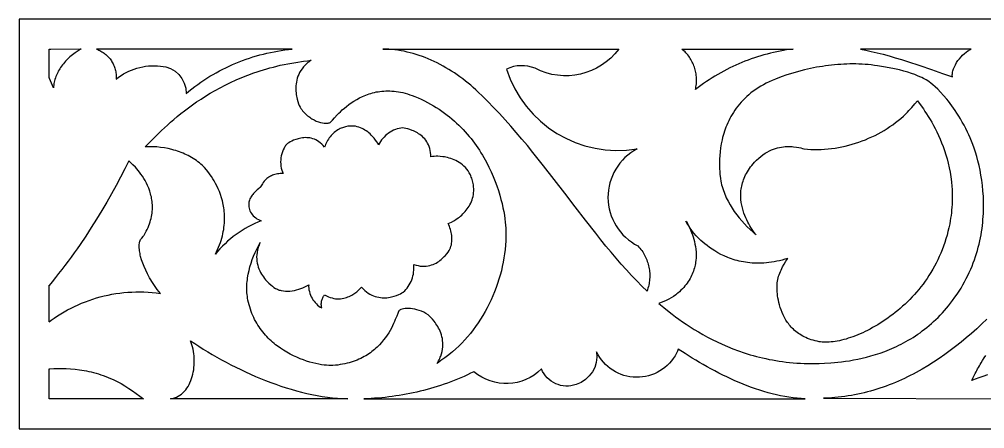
# Model space of a CAD drawing. Extents: x -336 to 337, y 105 to 175.
# Drawn here: x -336.2 to -171.1, y 104.8 to 174.8 of the extents above; entities that cross this region are included whole.
import ezdxf

# ---------------------------------------------------------------- set-up
doc = ezdxf.new("R2010")
doc.units = 0
doc.header["$MEASUREMENT"] = 0
doc.layers.get('0').update_dxf_attribs({"linetype": 'CONTINUOUS'})
doc.layers.add('BITMAP_LAYER', color=18, linetype='CONTINUOUS')

msp = doc.modelspace()

# ---------------------------------------------------------------- linework, layer by layer
for p, q in [((-331.07, 164.88), (-331.07, 169.74)), ((-331.07, 123.11), (-331.07, 129.35)), ((-331.07, 109.91), (-331.07, 115.02))]:
    msp.add_line(p, q)
msp.add_lwpolyline([(-336.17, 104.8), (336.8, 104.8), (336.8, 174.85), (-336.17, 174.85)], close=True)
at = {"layer": 'BITMAP_LAYER'}
for points in [[(-331.09, 169.74), (-330.81, 169.74), (-330.79, 169.74), (-325.61, 169.77), (-326.12, 169.46), (-326.61, 169.13), (-327.07, 168.79), (-327.29, 168.61), (-327.51, 168.43), (-327.71, 168.24), (-327.91, 168.05), (-328.1, 167.86), (-328.29, 167.66), (-328.47, 167.46), (-328.64, 167.25), (-328.8, 167.04), (-328.95, 166.83), (-329.1, 166.62), (-329.24, 166.4), (-329.37, 166.18), (-329.5, 165.96), (-329.61, 165.73), (-329.72, 165.5), (-329.82, 165.27), (-329.91, 165.04), (-329.99, 164.81), (-330.07, 164.57), (-330.13, 164.33), (-330.19, 164.09), (-330.24, 163.85), (-330.28, 163.61), (-330.31, 163.37), (-330.33, 163.12), (-330.99, 164.74), (-331.09, 164.9)], [(-331.09, 123.1), (-330.74, 123.36), (-330.2, 123.74), (-329.64, 124.11), (-329.08, 124.46), (-328.51, 124.8), (-327.92, 125.13), (-327.33, 125.44), (-326.73, 125.73), (-326.12, 126.01), (-325.51, 126.27), (-324.88, 126.52), (-324.25, 126.75), (-323.61, 126.97), (-322.97, 127.17), (-322.32, 127.35), (-321.66, 127.52), (-321, 127.67), (-320.33, 127.8), (-319.66, 127.91), (-318.98, 128.01), (-318.3, 128.09), (-317.62, 128.15), (-316.93, 128.19), (-316.24, 128.22), (-315.55, 128.22), (-314.85, 128.21), (-314.15, 128.18), (-313.46, 128.13), (-312.76, 128.05), (-312.05, 127.96), (-312.32, 128.3), (-312.58, 128.64), (-312.82, 128.97), (-313.06, 129.31), (-313.28, 129.64), (-313.5, 129.97), (-313.7, 130.3), (-313.89, 130.63), (-314.25, 131.28), (-314.56, 131.91), (-314.84, 132.53), (-315.07, 133.12), (-315.26, 133.7), (-315.42, 134.25), (-315.48, 134.51), (-315.53, 134.77), (-315.58, 135.02), (-315.61, 135.26), (-315.64, 135.49), (-315.65, 135.72), (-315.66, 135.93), (-315.66, 136.14), (-315.65, 136.33), (-315.62, 136.52), (-315.59, 136.69), (-315.56, 136.86), (-315.5, 137.01), (-315.42, 137.15), (-315.33, 137.28), (-315.23, 137.41), (-315.01, 137.66), (-314.91, 137.79), (-314.81, 137.92), (-314.63, 138.25), (-314.45, 138.58), (-314.29, 138.91), (-314.15, 139.23), (-314.02, 139.55), (-313.9, 139.86), (-313.8, 140.18), (-313.71, 140.49), (-313.63, 140.79), (-313.56, 141.1), (-313.51, 141.4), (-313.47, 141.7), (-313.44, 141.99), (-313.42, 142.28), (-313.41, 142.57), (-313.41, 142.85), (-313.41, 143.13), (-313.43, 143.41), (-313.46, 143.68), (-313.5, 143.95), (-313.54, 144.21), (-313.59, 144.47), (-313.65, 144.73), (-313.71, 144.98), (-313.86, 145.47), (-314.03, 145.94), (-314.23, 146.39), (-314.43, 146.83), (-314.65, 147.24), (-314.89, 147.63), (-315.12, 148.01), (-315.37, 148.36), (-315.61, 148.69), (-315.85, 148.99), (-316.09, 149.27), (-316.31, 149.53), (-316.73, 149.97), (-317.08, 150.3), (-317.33, 150.53), (-317.46, 150.64), (-318.14, 149.26), (-318.86, 147.86), (-319.62, 146.44), (-320.4, 145.01), (-321.22, 143.57), (-322.07, 142.13), (-322.96, 140.67), (-323.87, 139.22), (-324.82, 137.77), (-325.79, 136.32), (-326.29, 135.6), (-326.8, 134.88), (-327.32, 134.17), (-327.84, 133.46), (-328.37, 132.75), (-328.91, 132.04), (-329.45, 131.34), (-330.01, 130.65), (-330.57, 129.95), (-331.09, 129.32)], [(-170.71, 123.55), (-171.56, 122.72), (-172.43, 121.91), (-173.32, 121.12), (-174.21, 120.35), (-175.11, 119.6), (-176.03, 118.87), (-176.96, 118.16), (-177.9, 117.48), (-178.85, 116.82), (-179.82, 116.18), (-180.79, 115.57), (-181.78, 114.99), (-182.77, 114.43), (-183.27, 114.16), (-183.78, 113.9), (-184.29, 113.65), (-184.8, 113.41), (-185.31, 113.17), (-185.83, 112.94), (-186.34, 112.72), (-186.86, 112.5), (-187.39, 112.3), (-187.91, 112.1), (-188.44, 111.91), (-188.97, 111.73), (-189.51, 111.56), (-190.04, 111.39), (-190.58, 111.24), (-191.12, 111.09), (-191.67, 110.96), (-192.21, 110.83), (-192.76, 110.71), (-193.31, 110.6), (-193.86, 110.5), (-194.42, 110.41), (-194.98, 110.33), (-195.54, 110.26), (-196.1, 110.2), (-196.67, 110.15), (-197.23, 110.11), (-198.63, 110), (-166.97, 109.92)], [(-331.09, 115.02), (-330.98, 115.03), (-330.29, 115.08), (-329.59, 115.11), (-328.87, 115.12), (-328.14, 115.11), (-327.39, 115.07), (-326.63, 115), (-325.85, 114.9), (-325.07, 114.77), (-324.67, 114.69), (-324.27, 114.61), (-323.86, 114.51), (-323.46, 114.41), (-323.05, 114.29), (-322.64, 114.17), (-322.23, 114.04), (-321.81, 113.9), (-321.39, 113.74), (-320.97, 113.58), (-320.55, 113.4), (-320.13, 113.22), (-319.78, 113.05), (-319.44, 112.88), (-319.1, 112.7), (-318.76, 112.52), (-318.1, 112.13), (-317.45, 111.71), (-316.81, 111.28), (-316.18, 110.83), (-314.93, 109.92), (-331.09, 109.92)]]:
    msp.add_lwpolyline(points, dxfattribs=at)
for points in [[(-289.51, 169.75), (-322.97, 169.74), (-322.77, 169.67), (-322.58, 169.58), (-322.39, 169.49), (-322.21, 169.4), (-322.03, 169.29), (-321.85, 169.18), (-321.68, 169.07), (-321.52, 168.94), (-321.36, 168.81), (-321.21, 168.68), (-321.07, 168.53), (-320.93, 168.39), (-320.79, 168.24), (-320.66, 168.08), (-320.54, 167.92), (-320.43, 167.75), (-320.32, 167.58), (-320.22, 167.4), (-320.12, 167.22), (-320.04, 167.04), (-319.96, 166.85), (-319.89, 166.66), (-319.82, 166.47), (-319.76, 166.27), (-319.71, 166.07), (-319.67, 165.87), (-319.64, 165.67), (-319.61, 165.46), (-319.6, 165.25), (-319.59, 165.04), (-319.59, 164.83), (-319.6, 164.62, -0.202837), (-312.04, 166.83, -0.412246), (-307.65, 162.18), (-307.16, 162.58), (-306.67, 162.97), (-306.17, 163.35), (-305.66, 163.71), (-305.15, 164.07), (-304.63, 164.42), (-304.1, 164.76), (-303.57, 165.09), (-303.03, 165.41), (-302.49, 165.71), (-301.95, 166.01), (-301.39, 166.3), (-300.84, 166.57), (-300.27, 166.84), (-299.71, 167.09), (-299.14, 167.34), (-298.56, 167.57), (-297.98, 167.8), (-297.4, 168.01), (-296.81, 168.21), (-296.22, 168.4), (-295.62, 168.58), (-295.02, 168.75), (-294.42, 168.9), (-293.82, 169.05), (-293.21, 169.18), (-292.6, 169.3), (-291.99, 169.42), (-291.37, 169.52), (-290.75, 169.6), (-290.13, 169.68)], [(-228.81, 128.36), (-229.7, 129.21), (-230.58, 130.1), (-231.46, 131.02), (-232.33, 131.97), (-233.21, 132.95), (-234.08, 133.96), (-234.96, 135), (-235.83, 136.06), (-236.71, 137.13), (-237.58, 138.23), (-239.34, 140.48), (-241.11, 142.77), (-242.89, 145.09), (-244.69, 147.43), (-246.51, 149.77), (-247.42, 150.93), (-248.35, 152.08), (-249.28, 153.23), (-250.22, 154.36), (-251.17, 155.48), (-252.13, 156.59), (-253.1, 157.67), (-254.07, 158.74), (-255.06, 159.78), (-256.06, 160.8), (-257.06, 161.8), (-257.57, 162.28), (-258.08, 162.76), (-258.52, 163.16), (-258.96, 163.55), (-259.41, 163.92), (-259.87, 164.29), (-260.33, 164.65), (-260.8, 165), (-261.27, 165.33), (-261.74, 165.66), (-262.23, 165.97), (-262.71, 166.28), (-263.2, 166.57), (-263.7, 166.85), (-264.19, 167.12), (-264.69, 167.38), (-265.2, 167.62), (-265.71, 167.86), (-266.22, 168.08), (-266.73, 168.29), (-267.24, 168.48), (-267.76, 168.66), (-268.28, 168.83), (-268.8, 168.99), (-269.32, 169.13), (-269.84, 169.25), (-270.36, 169.37), (-270.88, 169.46), (-271.41, 169.55), (-271.93, 169.62), (-272.45, 169.67), (-272.98, 169.71), (-273.5, 169.73), (-274.02, 169.74), (-233.64, 169.74, -0.36788), (-247.96, 166.46, 0.212406), (-252.85, 166.32, 0.373183), (-230.5, 152.68, 0.610194), (-230.36, 136.09), (-230.19, 135.89), (-230.02, 135.69), (-229.85, 135.48), (-229.7, 135.27), (-229.55, 135.05), (-229.42, 134.83), (-229.29, 134.6), (-229.16, 134.37), (-229.05, 134.14), (-228.95, 133.91), (-228.85, 133.67), (-228.76, 133.43), (-228.68, 133.18), (-228.61, 132.93), (-228.55, 132.69), (-228.49, 132.44), (-228.45, 132.18), (-228.41, 131.93), (-228.38, 131.68), (-228.36, 131.42), (-228.35, 131.16), (-228.35, 130.91), (-228.35, 130.65), (-228.37, 130.39), (-228.39, 130.13), (-228.43, 129.88), (-228.47, 129.62), (-228.52, 129.36), (-228.58, 129.11), (-228.65, 128.86), (-228.73, 128.61)], [(-223.76, 117.73, -0.619625), (-237.43, 117.94, -0.362336), (-240.92, 112.37, -0.401569), (-246.86, 115.02, -0.389889), (-258.42, 114.55), (-258.98, 114.28), (-259.54, 114.01), (-260.1, 113.76), (-260.67, 113.51), (-261.24, 113.28), (-261.81, 113.05), (-262.38, 112.83), (-262.95, 112.62), (-263.53, 112.41), (-264.11, 112.22), (-264.69, 112.03), (-265.27, 111.85), (-265.85, 111.68), (-266.44, 111.51), (-267.03, 111.36), (-267.62, 111.21), (-268.21, 111.07), (-268.8, 110.94), (-269.39, 110.81), (-269.99, 110.7), (-270.59, 110.59), (-271.18, 110.49), (-271.78, 110.4), (-272.38, 110.31), (-272.99, 110.24), (-273.59, 110.17), (-274.19, 110.11), (-274.8, 110.05), (-275.4, 110.01), (-276.01, 109.97), (-276.61, 109.94), (-277.22, 109.92), (-201.75, 109.92), (-202.44, 109.95), (-203.14, 110), (-203.84, 110.08), (-204.55, 110.18), (-205.26, 110.29), (-205.97, 110.43), (-206.68, 110.59), (-207.39, 110.76), (-208.11, 110.95), (-208.82, 111.16), (-209.53, 111.38), (-210.25, 111.62), (-210.96, 111.87), (-211.67, 112.14), (-212.38, 112.42), (-213.08, 112.71), (-213.78, 113.01), (-214.48, 113.33), (-215.17, 113.65), (-215.86, 113.98), (-216.54, 114.33), (-217.21, 114.68), (-217.88, 115.03), (-218.54, 115.4), (-219.19, 115.76), (-219.83, 116.14), (-220.46, 116.51), (-221.09, 116.9), (-222.31, 117.66), (-223.48, 118.44), (-223.61, 118.08)]]:
    msp.add_lwpolyline(points, format="xyb", close=True, dxfattribs=at)
for points in [[(-222.85, 169.74), (-203.8, 169.74), (-204.36, 169.68), (-204.93, 169.6), (-205.49, 169.51), (-206.05, 169.41), (-206.61, 169.3), (-207.16, 169.18), (-207.72, 169.05), (-208.27, 168.91), (-208.82, 168.76), (-209.37, 168.61), (-209.91, 168.44), (-210.45, 168.26), (-210.99, 168.08), (-211.53, 167.88), (-212.06, 167.68), (-212.59, 167.46), (-213.12, 167.24), (-213.64, 167.01), (-214.16, 166.77), (-214.67, 166.52), (-215.19, 166.26), (-215.69, 165.99), (-216.2, 165.71), (-216.7, 165.42), (-217.19, 165.13), (-217.68, 164.82), (-218.17, 164.51), (-218.65, 164.18), (-219.13, 163.85), (-219.6, 163.51), (-220.07, 163.16), (-220.53, 162.81), (-220.48, 163.05), (-220.44, 163.3), (-220.4, 163.54), (-220.37, 163.79), (-220.36, 164.03), (-220.35, 164.28), (-220.35, 164.52), (-220.35, 164.77), (-220.37, 165.01), (-220.39, 165.25), (-220.43, 165.49), (-220.47, 165.73), (-220.51, 165.96), (-220.57, 166.2), (-220.64, 166.43), (-220.71, 166.65), (-220.79, 166.88), (-220.87, 167.1), (-220.97, 167.32), (-221.07, 167.54), (-221.18, 167.75), (-221.3, 167.95), (-221.42, 168.16), (-221.55, 168.35), (-221.69, 168.55), (-221.84, 168.74), (-221.99, 168.92), (-222.15, 169.1), (-222.31, 169.27), (-222.49, 169.43), (-222.66, 169.59)], [(-192.32, 169.74), (-191.4, 169.57), (-190.45, 169.36), (-189.46, 169.13), (-188.44, 168.86), (-187.41, 168.58), (-186.36, 168.27), (-185.31, 167.95), (-184.25, 167.62), (-182.17, 166.94), (-180.17, 166.25), (-178.29, 165.6), (-176.59, 165.01), (-176.6, 165.17), (-176.6, 165.33), (-176.59, 165.49), (-176.57, 165.66), (-176.54, 165.83), (-176.5, 166.01), (-176.45, 166.18), (-176.39, 166.36), (-176.24, 166.72), (-176.06, 167.08), (-175.86, 167.43), (-175.63, 167.77), (-175.38, 168.11), (-175.11, 168.42), (-174.83, 168.72), (-174.54, 168.99), (-174.24, 169.23), (-173.94, 169.44), (-173.79, 169.53), (-173.65, 169.62), (-173.5, 169.69), (-173.35, 169.75)], [(-192.32, 169.74), (-191.4, 169.57), (-190.45, 169.36), (-189.46, 169.13), (-188.44, 168.86), (-187.41, 168.58), (-186.36, 168.27), (-185.31, 167.95), (-184.25, 167.62), (-182.17, 166.94), (-180.17, 166.25), (-178.29, 165.6), (-176.59, 165.01), (-176.6, 165.17), (-176.6, 165.33), (-176.59, 165.49), (-176.57, 165.66), (-176.54, 165.83), (-176.5, 166.01), (-176.45, 166.18), (-176.39, 166.36), (-176.24, 166.72), (-176.06, 167.08), (-175.86, 167.43), (-175.63, 167.77), (-175.38, 168.11), (-175.11, 168.42), (-174.83, 168.72), (-174.54, 168.99), (-174.24, 169.23), (-173.94, 169.44), (-173.79, 169.53), (-173.65, 169.62), (-173.5, 169.69), (-173.35, 169.75)], [(-294.98, 136.67), (-295.08, 136.44), (-295.16, 136.23), (-295.24, 136.01), (-295.31, 135.8), (-295.38, 135.58), (-295.43, 135.38), (-295.51, 134.97), (-295.56, 134.57), (-295.58, 134.19), (-295.57, 133.81), (-295.54, 133.45), (-295.48, 133.1), (-295.4, 132.76), (-295.3, 132.44), (-295.19, 132.13), (-295.06, 131.82), (-294.91, 131.54), (-294.76, 131.26), (-294.59, 131), (-294.42, 130.76), (-294.24, 130.52), (-294.06, 130.3), (-293.88, 130.1), (-293.7, 129.91), (-293.52, 129.73), (-293.18, 129.42), (-292.88, 129.17), (-292.63, 128.99), (-292.36, 128.81), (-292.2, 128.72), (-292.04, 128.65), (-291.87, 128.59), (-291.7, 128.53), (-291.53, 128.48), (-291.36, 128.44), (-291, 128.38), (-290.63, 128.34), (-290.26, 128.33), (-289.88, 128.35), (-289.51, 128.39), (-289.13, 128.46), (-288.76, 128.54), (-288.39, 128.65), (-288.02, 128.77), (-287.67, 128.91), (-287.33, 129.06), (-287, 129.23), (-286.68, 129.4), (-286.69, 129.12), (-286.67, 128.83), (-286.63, 128.54), (-286.56, 128.25), (-286.48, 127.96), (-286.37, 127.67), (-286.25, 127.39), (-286.11, 127.12), (-285.95, 126.86), (-285.77, 126.61), (-285.58, 126.37), (-285.37, 126.15), (-285.16, 125.95), (-284.93, 125.76), (-284.69, 125.6), (-284.44, 125.46), (-284.47, 125.6), (-284.5, 125.74), (-284.51, 125.89), (-284.52, 126.04), (-284.52, 126.19), (-284.51, 126.34), (-284.49, 126.49), (-284.46, 126.63), (-284.42, 126.78), (-284.38, 126.93), (-284.32, 127.07), (-284.26, 127.21), (-284.2, 127.34), (-284.12, 127.46), (-284.04, 127.59), (-283.95, 127.7), (-283.62, 127.52), (-283.3, 127.38), (-282.98, 127.26), (-282.67, 127.17), (-282.36, 127.1), (-282.07, 127.05), (-281.77, 127.03), (-281.49, 127.03), (-281.21, 127.04), (-280.95, 127.08), (-280.69, 127.12), (-280.43, 127.19), (-280.19, 127.26), (-279.96, 127.35), (-279.73, 127.44), (-279.52, 127.54), (-279.32, 127.65), (-279.12, 127.77), (-278.77, 128), (-278.45, 128.24), (-278.19, 128.47), (-277.97, 128.68), (-277.81, 128.85), (-277.65, 129.04), (-277.37, 128.73), (-277.08, 128.46), (-276.79, 128.21), (-276.5, 128), (-276.2, 127.82), (-275.9, 127.66), (-275.6, 127.53), (-275.3, 127.42), (-275.01, 127.34), (-274.71, 127.28), (-274.42, 127.23), (-274.13, 127.21), (-273.85, 127.2), (-273.57, 127.2), (-273.3, 127.22), (-273.03, 127.25), (-272.77, 127.3), (-272.53, 127.35), (-272.29, 127.41), (-272.06, 127.47), (-271.64, 127.61), (-271.28, 127.76), (-270.97, 127.9), (-270.74, 128.03), (-270.5, 128.18), (-270.26, 128.38), (-270.04, 128.61), (-269.83, 128.86), (-269.64, 129.12), (-269.47, 129.4), (-269.31, 129.69), (-269.17, 129.99), (-269.05, 130.3), (-268.94, 130.62), (-268.85, 130.94), (-268.78, 131.27), (-268.73, 131.59), (-268.7, 131.92), (-268.68, 132.25), (-268.68, 132.57), (-268.71, 132.89), (-268.32, 132.78), (-267.95, 132.7), (-267.59, 132.64), (-267.24, 132.62), (-266.91, 132.62), (-266.58, 132.64), (-266.27, 132.68), (-265.97, 132.74), (-265.69, 132.82), (-265.41, 132.92), (-265.15, 133.03), (-264.9, 133.15), (-264.66, 133.29), (-264.44, 133.43), (-264.23, 133.58), (-264.02, 133.74), (-263.84, 133.91), (-263.66, 134.07), (-263.49, 134.24), (-263.34, 134.4), (-263.07, 134.73), (-262.84, 135.03), (-262.67, 135.3), (-262.54, 135.52), (-262.41, 135.76), (-262.34, 136.01), (-262.27, 136.26), (-262.23, 136.52), (-262.19, 136.79), (-262.18, 137.05), (-262.17, 137.32), (-262.19, 137.59), (-262.21, 137.86), (-262.25, 138.12), (-262.3, 138.39), (-262.36, 138.65), (-262.44, 138.91), (-262.52, 139.17), (-262.62, 139.42), (-262.73, 139.66), (-262.84, 139.89), (-262.56, 140), (-262.23, 140.15), (-261.88, 140.34), (-261.5, 140.58), (-261.1, 140.86), (-260.9, 141.02), (-260.7, 141.18), (-260.51, 141.36), (-260.31, 141.55), (-260.12, 141.75), (-259.93, 141.95), (-259.75, 142.17), (-259.57, 142.4), (-259.41, 142.63), (-259.25, 142.88), (-259.1, 143.13), (-258.97, 143.4), (-258.85, 143.67), (-258.74, 143.95), (-258.64, 144.24), (-258.57, 144.54), (-258.51, 144.85), (-258.47, 145.17), (-258.45, 145.5), (-258.45, 145.83), (-258.47, 146.17), (-258.51, 146.52), (-258.56, 146.76), (-258.61, 146.99), (-258.66, 147.22), (-258.72, 147.43), (-258.79, 147.64), (-258.87, 147.84), (-258.95, 148.04), (-259.03, 148.23), (-259.22, 148.58), (-259.42, 148.91), (-259.64, 149.21), (-259.88, 149.48), (-260.13, 149.73), (-260.39, 149.96), (-260.66, 150.17), (-260.93, 150.36), (-261.22, 150.53), (-261.51, 150.68), (-261.79, 150.81), (-262.08, 150.93), (-262.37, 151.03), (-262.66, 151.11), (-262.94, 151.19), (-263.21, 151.25), (-263.47, 151.3), (-263.72, 151.34), (-264.18, 151.39), (-264.58, 151.41), (-264.9, 151.42), (-265.23, 151.4), (-265.52, 151.35), (-265.81, 151.29), (-265.81, 151.68), (-265.84, 152.06), (-265.9, 152.42), (-265.98, 152.76), (-266.08, 153.07), (-266.2, 153.37), (-266.34, 153.65), (-266.49, 153.91), (-266.66, 154.15), (-266.84, 154.38), (-267.03, 154.59), (-267.23, 154.78), (-267.43, 154.96), (-267.65, 155.13), (-267.87, 155.28), (-268.09, 155.41), (-268.31, 155.54), (-268.53, 155.65), (-268.75, 155.75), (-268.96, 155.84), (-269.37, 155.99), (-269.74, 156.1), (-270.07, 156.18), (-270.33, 156.23), (-270.6, 156.26), (-270.92, 156.23), (-271.23, 156.18), (-271.54, 156.1), (-271.85, 155.99), (-272.15, 155.87), (-272.45, 155.72), (-272.74, 155.55), (-273.02, 155.36), (-273.29, 155.16), (-273.54, 154.94), (-273.78, 154.7), (-274.01, 154.46), (-274.22, 154.2), (-274.4, 153.93), (-274.57, 153.66), (-274.72, 153.37), (-274.76, 153.46), (-274.87, 153.64), (-275.02, 153.88), (-275.24, 154.18), (-275.5, 154.51), (-275.65, 154.69), (-275.82, 154.87), (-275.99, 155.05), (-276.18, 155.23), (-276.38, 155.4), (-276.59, 155.57), (-276.82, 155.74), (-277.05, 155.9), (-277.3, 156.04), (-277.56, 156.17), (-277.83, 156.29), (-278.11, 156.39), (-278.4, 156.47), (-278.7, 156.54), (-279.02, 156.58), (-279.34, 156.59), (-279.67, 156.58), (-280.01, 156.54), (-280.36, 156.46), (-280.54, 156.42), (-280.73, 156.36), (-280.91, 156.29), (-281.1, 156.22), (-281.29, 156.14), (-281.48, 156.04), (-281.69, 155.92), (-281.91, 155.79), (-282.11, 155.64), (-282.3, 155.48), (-282.49, 155.31), (-282.67, 155.13), (-282.85, 154.94), (-283.01, 154.74), (-283.16, 154.54), (-283.31, 154.33), (-283.44, 154.11), (-283.57, 153.88), (-283.68, 153.65), (-283.79, 153.42), (-283.88, 153.19), (-283.96, 152.95), (-284.2, 153.24), (-284.44, 153.49), (-284.69, 153.71), (-284.94, 153.9), (-285.2, 154.07), (-285.45, 154.21), (-285.71, 154.32), (-285.98, 154.42), (-286.24, 154.49), (-286.5, 154.54), (-286.76, 154.58), (-287.01, 154.59), (-287.27, 154.6), (-287.52, 154.58), (-287.76, 154.56), (-288, 154.52), (-288.23, 154.48), (-288.46, 154.42), (-288.67, 154.36), (-288.88, 154.3), (-289.26, 154.15), (-289.59, 154.01), (-289.87, 153.86), (-290.08, 153.74), (-290.3, 153.6), (-290.41, 153.48), (-290.52, 153.36), (-290.62, 153.23), (-290.72, 153.1), (-290.81, 152.95), (-290.9, 152.81), (-291.05, 152.5), (-291.18, 152.18), (-291.29, 151.85), (-291.37, 151.5), (-291.43, 151.15), (-291.47, 150.79), (-291.48, 150.44), (-291.47, 150.08), (-291.43, 149.73), (-291.37, 149.39), (-291.28, 149.06), (-291.17, 148.74), (-291.1, 148.59), (-291.03, 148.44), (-291.3, 148.45), (-291.55, 148.45), (-291.8, 148.43), (-292.03, 148.4), (-292.25, 148.36), (-292.47, 148.31), (-292.67, 148.24), (-292.86, 148.17), (-293.04, 148.09), (-293.21, 148), (-293.38, 147.91), (-293.53, 147.81), (-293.68, 147.7), (-293.81, 147.59), (-294.06, 147.37), (-294.27, 147.14), (-294.45, 146.91), (-294.6, 146.7), (-294.72, 146.5), (-294.9, 146.2), (-294.95, 146.1), (-294.98, 146.05), (-295.14, 145.93), (-295.29, 145.82), (-295.48, 145.67), (-295.69, 145.48), (-295.91, 145.27), (-296.14, 145.02), (-296.25, 144.89), (-296.35, 144.74), (-296.46, 144.59), (-296.55, 144.44), (-296.64, 144.28), (-296.72, 144.11), (-296.79, 143.93), (-296.84, 143.75), (-296.89, 143.56), (-296.92, 143.37), (-296.93, 143.17), (-296.93, 142.97), (-296.91, 142.76), (-296.87, 142.55), (-296.8, 142.33), (-296.72, 142.1), (-296.61, 141.87), (-296.48, 141.64), (-296.32, 141.43), (-296.15, 141.22), (-295.95, 141.04), (-295.74, 140.87), (-295.52, 140.72), (-295.28, 140.58), (-295.04, 140.46), (-294.79, 140.36), (-295.36, 140.14), (-295.91, 139.9), (-296.47, 139.64), (-297.01, 139.35), (-297.55, 139.05), (-298.08, 138.73), (-298.59, 138.39), (-299.1, 138.04), (-299.59, 137.67), (-300.07, 137.28), (-300.54, 136.88), (-300.99, 136.46), (-301.43, 136.03), (-301.85, 135.58), (-302.25, 135.12), (-302.63, 134.65), (-302.43, 135.06), (-302.25, 135.46), (-302.08, 135.86), (-301.92, 136.25), (-301.78, 136.64), (-301.66, 137.02), (-301.54, 137.41), (-301.44, 137.78), (-301.36, 138.16), (-301.28, 138.52), (-301.22, 138.89), (-301.17, 139.25), (-301.12, 139.6), (-301.09, 139.95), (-301.08, 140.3), (-301.07, 140.64), (-301.07, 140.98), (-301.07, 141.31), (-301.09, 141.64), (-301.12, 141.96), (-301.15, 142.27), (-301.19, 142.58), (-301.24, 142.89), (-301.3, 143.19), (-301.43, 143.77), (-301.59, 144.33), (-301.76, 144.87), (-301.96, 145.38), (-302.16, 145.87), (-302.38, 146.34), (-302.61, 146.78), (-302.84, 147.19), (-303.07, 147.57), (-303.3, 147.93), (-303.53, 148.26), (-303.75, 148.56), (-304.15, 149.08), (-304.49, 149.47), (-304.74, 149.73), (-304.88, 149.87), (-305.12, 150.08), (-305.36, 150.29), (-305.62, 150.49), (-305.88, 150.68), (-306.14, 150.86), (-306.42, 151.04), (-306.7, 151.2), (-306.98, 151.37), (-307.27, 151.52), (-307.56, 151.67), (-307.86, 151.8), (-308.17, 151.94), (-308.47, 152.06), (-308.79, 152.18), (-309.1, 152.29), (-309.42, 152.39), (-309.74, 152.48), (-310.06, 152.57), (-310.71, 152.72), (-311.36, 152.84), (-312.02, 152.94), (-312.68, 153), (-313.34, 153.04), (-313.99, 153.05), (-314.63, 153.02), (-313.94, 153.73), (-313.17, 154.52), (-312.31, 155.37), (-311.84, 155.82), (-311.35, 156.28), (-310.84, 156.75), (-310.3, 157.23), (-309.74, 157.72), (-309.16, 158.21), (-308.55, 158.71), (-307.91, 159.21), (-307.25, 159.71), (-306.56, 160.21), (-305.84, 160.71), (-305.09, 161.21), (-304.32, 161.7), (-303.52, 162.19), (-302.69, 162.67), (-301.83, 163.14), (-300.94, 163.6), (-300.03, 164.04), (-299.08, 164.47), (-298.1, 164.89), (-297.09, 165.29), (-296.05, 165.67), (-295.51, 165.85), (-294.97, 166.03), (-294.42, 166.2), (-293.86, 166.37), (-293.3, 166.53), (-292.72, 166.68), (-292.14, 166.83), (-291.55, 166.98), (-290.89, 167.12), (-290.23, 167.25), (-289.57, 167.36), (-288.9, 167.46), (-287.56, 167.66), (-286.9, 167.76), (-286.23, 167.87), (-286.43, 167.73), (-286.62, 167.59), (-286.8, 167.45), (-286.97, 167.3), (-287.29, 167), (-287.57, 166.7), (-287.82, 166.38), (-288.04, 166.06), (-288.23, 165.74), (-288.39, 165.42), (-288.52, 165.09), (-288.64, 164.76), (-288.72, 164.43), (-288.79, 164.11), (-288.84, 163.78), (-288.87, 163.46), (-288.88, 163.15), (-288.88, 162.84), (-288.87, 162.54), (-288.84, 162.25), (-288.81, 161.98), (-288.76, 161.71), (-288.71, 161.45), (-288.66, 161.21), (-288.54, 160.78), (-288.41, 160.41), (-288.3, 160.12), (-288.16, 159.83), (-288.02, 159.61), (-287.87, 159.41), (-287.71, 159.21), (-287.55, 159.02), (-287.39, 158.84), (-287.21, 158.67), (-287.04, 158.51), (-286.86, 158.36), (-286.68, 158.21), (-286.5, 158.08), (-286.31, 157.95), (-286.13, 157.83), (-285.76, 157.62), (-285.39, 157.44), (-285.02, 157.3), (-284.67, 157.19), (-284.33, 157.11), (-284.02, 157.06), (-283.72, 157.05), (-283.58, 157.05), (-283.45, 157.06), (-283.33, 157.08), (-283.22, 157.11), (-283.11, 157.14), (-283.02, 157.18), (-282.96, 157.22), (-282.88, 157.31), (-282.63, 157.58), (-282.28, 157.98), (-281.82, 158.48), (-281.55, 158.76), (-281.25, 159.04), (-280.93, 159.34), (-280.58, 159.65), (-280.21, 159.95), (-279.81, 160.26), (-279.39, 160.56), (-278.94, 160.86), (-278.47, 161.14), (-277.98, 161.41), (-277.46, 161.66), (-277.19, 161.78), (-276.91, 161.89), (-276.63, 161.99), (-276.34, 162.09), (-276.05, 162.18), (-275.75, 162.26), (-275.44, 162.34), (-275.13, 162.41), (-274.82, 162.46), (-274.49, 162.51), (-274.17, 162.55), (-273.83, 162.58), (-273.49, 162.6), (-273.14, 162.6), (-272.79, 162.6), (-272.44, 162.58), (-272.07, 162.55), (-271.7, 162.51), (-271.33, 162.45), (-270.95, 162.38), (-270.56, 162.3), (-270.17, 162.2), (-269.78, 162.08), (-269.37, 161.95), (-268.96, 161.81), (-268.55, 161.65), (-267.98, 161.41), (-267.43, 161.16), (-266.89, 160.89), (-266.36, 160.62), (-265.84, 160.34), (-265.34, 160.05), (-264.85, 159.75), (-264.37, 159.45), (-263.91, 159.13), (-263.45, 158.81), (-263.01, 158.47), (-262.58, 158.14), (-262.17, 157.79), (-261.76, 157.44), (-261.37, 157.08), (-260.98, 156.72), (-260.61, 156.35), (-260.25, 155.97), (-259.9, 155.59), (-259.56, 155.21), (-259.23, 154.82), (-258.91, 154.43), (-258.6, 154.03), (-258.3, 153.64), (-258.02, 153.23), (-257.74, 152.83), (-257.47, 152.43), (-257.21, 152.02), (-256.96, 151.61), (-256.72, 151.2), (-256.49, 150.79), (-256.26, 150.38), (-255.84, 149.56), (-255.46, 148.74), (-255.1, 147.93), (-254.78, 147.12), (-254.49, 146.33), (-254.23, 145.55), (-254, 144.78), (-253.79, 144.04), (-253.61, 143.32), (-253.46, 142.62), (-253.32, 141.95), (-253.21, 141.31), (-253.13, 140.7), (-253.06, 140.13), (-253.01, 139.6), (-252.97, 139.11), (-252.95, 138.39), (-252.95, 137.66), (-252.97, 136.93), (-253.01, 136.2), (-253.08, 135.47), (-253.17, 134.74), (-253.28, 134.01), (-253.41, 133.27), (-253.56, 132.54), (-253.73, 131.82), (-253.93, 131.09), (-254.14, 130.37), (-254.37, 129.65), (-254.62, 128.94), (-254.9, 128.24), (-255.19, 127.54), (-255.49, 126.85), (-255.82, 126.17), (-256.16, 125.49), (-256.52, 124.83), (-256.9, 124.18), (-257.29, 123.54), (-257.7, 122.92), (-258.13, 122.3), (-258.57, 121.7), (-259.03, 121.12), (-259.5, 120.55), (-259.98, 120), (-260.48, 119.46), (-260.99, 118.95), (-261.52, 118.45), (-262.06, 117.97), (-262.38, 117.7), (-262.71, 117.45), (-263.37, 116.95), (-264.05, 116.47), (-264.72, 115.98), (-264.59, 116.19), (-264.47, 116.4), (-264.37, 116.61), (-264.27, 116.81), (-264.18, 117.02), (-264.1, 117.22), (-263.96, 117.62), (-263.86, 118.02), (-263.79, 118.41), (-263.74, 118.79), (-263.73, 119.16), (-263.74, 119.52), (-263.77, 119.87), (-263.82, 120.22), (-263.89, 120.55), (-263.98, 120.87), (-264.08, 121.18), (-264.2, 121.48), (-264.33, 121.76), (-264.46, 122.03), (-264.61, 122.29), (-264.75, 122.54), (-264.91, 122.77), (-265.06, 122.99), (-265.21, 123.19), (-265.5, 123.54), (-265.77, 123.83), (-265.99, 124.05), (-266.24, 124.27), (-266.62, 124.51), (-267.01, 124.72), (-267.4, 124.89), (-267.78, 125.04), (-268.16, 125.16), (-268.54, 125.26), (-268.9, 125.33), (-269.25, 125.37), (-269.58, 125.39), (-269.9, 125.39), (-270.19, 125.37), (-270.46, 125.32), (-270.71, 125.26), (-270.92, 125.18), (-271.01, 125.14), (-271.1, 125.09), (-271.18, 125.04), (-271.25, 124.98), (-271.28, 124.92), (-271.33, 124.83), (-271.45, 124.51), (-271.63, 124.04), (-271.86, 123.46), (-272, 123.13), (-272.16, 122.78), (-272.33, 122.41), (-272.53, 122.03), (-272.75, 121.63), (-272.99, 121.23), (-273.26, 120.82), (-273.55, 120.4), (-273.87, 119.98), (-274.21, 119.57), (-274.58, 119.16), (-274.99, 118.76), (-275.2, 118.56), (-275.42, 118.37), (-275.65, 118.18), (-275.88, 117.99), (-276.13, 117.81), (-276.38, 117.63), (-276.64, 117.46), (-276.91, 117.29), (-277.19, 117.13), (-277.48, 116.97), (-277.78, 116.82), (-278.08, 116.68), (-278.4, 116.54), (-278.72, 116.42), (-279.06, 116.3), (-279.4, 116.18), (-279.76, 116.08), (-280.12, 115.99), (-280.5, 115.9), (-280.89, 115.82), (-281.28, 115.76), (-281.69, 115.7), (-282.11, 115.66), (-282.53, 115.63), (-282.87, 115.61), (-283.23, 115.62), (-283.63, 115.65), (-284.05, 115.69), (-284.5, 115.75), (-284.97, 115.83), (-285.47, 115.94), (-285.98, 116.06), (-286.5, 116.21), (-287.04, 116.37), (-287.59, 116.56), (-288.15, 116.78), (-288.71, 117.02), (-289.28, 117.28), (-289.85, 117.57), (-290.41, 117.88), (-290.97, 118.22), (-291.52, 118.58), (-292.06, 118.97), (-292.33, 119.18), (-292.59, 119.39), (-292.85, 119.62), (-293.11, 119.84), (-293.36, 120.08), (-293.61, 120.32), (-293.85, 120.57), (-294.08, 120.83), (-294.31, 121.09), (-294.54, 121.37), (-294.76, 121.65), (-294.97, 121.93), (-295.17, 122.23), (-295.37, 122.53), (-295.56, 122.84), (-295.74, 123.16), (-295.92, 123.49), (-296.08, 123.82), (-296.24, 124.17), (-296.39, 124.52), (-296.53, 124.88), (-296.65, 125.25), (-296.77, 125.63), (-296.88, 126.01), (-296.98, 126.41), (-297.07, 126.81), (-297.12, 127.12), (-297.17, 127.43), (-297.2, 127.74), (-297.23, 128.06), (-297.25, 128.38), (-297.26, 128.69), (-297.26, 129.01), (-297.25, 129.33), (-297.23, 129.65), (-297.2, 129.97), (-297.17, 130.29), (-297.13, 130.6), (-297.02, 131.24), (-296.88, 131.88), (-296.72, 132.51), (-296.53, 133.13), (-296.32, 133.75), (-296.09, 134.35), (-295.84, 134.95), (-295.57, 135.54), (-295.28, 136.11)], [(-182.54, 160.92), (-182.07, 160.27), (-181.55, 159.52), (-181.27, 159.1), (-180.99, 158.67), (-180.7, 158.21), (-180.41, 157.73), (-180.12, 157.22), (-179.83, 156.69), (-179.54, 156.14), (-179.25, 155.57), (-178.97, 154.97), (-178.7, 154.36), (-178.43, 153.72), (-178.18, 153.06), (-177.94, 152.38), (-177.71, 151.68), (-177.5, 150.96), (-177.3, 150.21), (-177.13, 149.45), (-176.98, 148.67), (-176.85, 147.87), (-176.75, 147.05), (-176.67, 146.22), (-176.65, 145.79), (-176.63, 145.36), (-176.61, 144.93), (-176.61, 144.49), (-176.61, 144.04), (-176.63, 143.6), (-176.65, 143.14), (-176.68, 142.69), (-176.71, 142.22), (-176.76, 141.76), (-176.82, 141.29), (-176.89, 140.81), (-176.96, 140.34), (-177.05, 139.85), (-177.18, 139.19), (-177.34, 138.54), (-177.5, 137.89), (-177.69, 137.26), (-177.89, 136.64), (-178.1, 136.03), (-178.32, 135.43), (-178.56, 134.84), (-178.82, 134.26), (-179.08, 133.7), (-179.36, 133.14), (-179.65, 132.6), (-179.95, 132.07), (-180.26, 131.54), (-180.59, 131.03), (-180.92, 130.53), (-181.26, 130.04), (-181.61, 129.56), (-181.97, 129.1), (-182.34, 128.64), (-182.71, 128.19), (-183.09, 127.76), (-183.48, 127.34), (-183.88, 126.92), (-184.28, 126.52), (-184.68, 126.13), (-185.09, 125.76), (-185.51, 125.39), (-185.93, 125.03), (-186.35, 124.69), (-186.77, 124.35), (-187.2, 124.03), (-187.63, 123.72), (-188.06, 123.42), (-188.49, 123.13), (-188.92, 122.85), (-189.36, 122.59), (-189.79, 122.33), (-190.22, 122.09), (-190.65, 121.85), (-191.08, 121.63), (-191.5, 121.42), (-191.93, 121.22), (-192.35, 121.04), (-192.76, 120.86), (-193.18, 120.7), (-193.59, 120.54), (-193.99, 120.4), (-194.39, 120.27), (-194.78, 120.15), (-195.16, 120.04), (-195.54, 119.95), (-195.91, 119.86), (-196.28, 119.79), (-196.63, 119.73), (-196.98, 119.68), (-197.32, 119.64), (-197.65, 119.61), (-197.96, 119.59), (-198.27, 119.59), (-198.57, 119.6), (-198.85, 119.61), (-199.13, 119.64), (-199.39, 119.69), (-199.74, 119.76), (-200.08, 119.84), (-200.42, 119.93), (-200.74, 120.03), (-201.05, 120.14), (-201.35, 120.26), (-201.63, 120.38), (-201.91, 120.52), (-202.18, 120.66), (-202.43, 120.8), (-202.68, 120.96), (-202.92, 121.12), (-203.14, 121.28), (-203.36, 121.45), (-203.57, 121.63), (-203.77, 121.81), (-203.96, 122), (-204.14, 122.19), (-204.31, 122.38), (-204.48, 122.58), (-204.63, 122.78), (-204.78, 122.99), (-205.06, 123.4), (-205.3, 123.83), (-205.52, 124.26), (-205.72, 124.69), (-205.89, 125.12), (-206.03, 125.54), (-206.16, 125.97), (-206.26, 126.38), (-206.35, 126.78), (-206.42, 127.17), (-206.47, 127.54), (-206.52, 127.9), (-206.55, 128.23), (-206.58, 128.82), (-206.58, 129.28), (-206.57, 129.61), (-206.56, 129.78), (-206.51, 130.06), (-206.45, 130.33), (-206.38, 130.61), (-206.3, 130.88), (-206.21, 131.15), (-206.11, 131.42), (-206.01, 131.69), (-205.89, 131.95), (-205.77, 132.21), (-205.64, 132.47), (-205.36, 132.98), (-205.06, 133.46), (-204.74, 133.94), (-205.22, 133.79), (-205.7, 133.66), (-206.16, 133.54), (-206.62, 133.44), (-207.08, 133.35), (-207.52, 133.28), (-207.96, 133.22), (-208.39, 133.17), (-208.82, 133.14), (-209.24, 133.12), (-209.65, 133.11), (-210.06, 133.11), (-210.46, 133.12), (-210.85, 133.14), (-211.23, 133.18), (-211.61, 133.22), (-211.98, 133.27), (-212.34, 133.34), (-212.7, 133.41), (-213.05, 133.48), (-213.39, 133.57), (-213.73, 133.66), (-214.06, 133.76), (-214.38, 133.87), (-214.69, 133.98), (-215, 134.1), (-215.59, 134.36), (-216.16, 134.63), (-216.69, 134.91), (-217.2, 135.21), (-217.67, 135.51), (-218.12, 135.82), (-218.54, 136.13), (-218.92, 136.43), (-219.28, 136.74), (-219.61, 137.03), (-219.9, 137.31), (-220.17, 137.57), (-220.4, 137.82), (-220.78, 138.24), (-221.03, 138.55), (-221.16, 138.72), (-221.42, 139.11), (-221.67, 139.51), (-221.92, 139.92), (-222.16, 140.33), (-222.07, 140.19), (-221.91, 139.91), (-221.7, 139.5), (-221.44, 138.98), (-221.31, 138.68), (-221.18, 138.35), (-221.05, 138), (-220.93, 137.63), (-220.81, 137.24), (-220.71, 136.83), (-220.61, 136.4), (-220.53, 135.96), (-220.47, 135.5), (-220.43, 135.03), (-220.42, 134.55), (-220.43, 134.06), (-220.47, 133.56), (-220.5, 133.31), (-220.54, 133.06), (-220.58, 132.81), (-220.64, 132.55), (-220.71, 132.3), (-220.78, 132.04), (-220.87, 131.78), (-220.96, 131.53), (-221.07, 131.27), (-221.18, 131.01), (-221.31, 130.75), (-221.45, 130.5), (-221.6, 130.24), (-221.76, 129.99), (-221.94, 129.73), (-222.13, 129.48), (-222.33, 129.23), (-222.54, 128.98), (-222.77, 128.73), (-223.01, 128.48), (-223.27, 128.24), (-223.54, 128), (-223.72, 127.85), (-223.9, 127.71), (-224.28, 127.44), (-224.68, 127.19), (-225.09, 126.96), (-225.51, 126.75), (-225.94, 126.56), (-226.37, 126.38), (-226.8, 126.21), (-225.96, 125.53), (-225.01, 124.78), (-224.49, 124.38), (-223.94, 123.97), (-223.36, 123.54), (-222.75, 123.11), (-222.11, 122.68), (-221.44, 122.24), (-220.75, 121.8), (-220.02, 121.36), (-219.27, 120.93), (-218.48, 120.49), (-217.67, 120.07), (-216.83, 119.65), (-215.96, 119.25), (-215.06, 118.86), (-214.13, 118.48), (-213.17, 118.12), (-212.18, 117.78), (-211.67, 117.62), (-211.16, 117.47), (-210.64, 117.32), (-210.11, 117.18), (-209.58, 117.04), (-209.04, 116.91), (-208.49, 116.79), (-207.93, 116.67), (-207.37, 116.56), (-206.8, 116.46), (-206.22, 116.37), (-205.63, 116.29), (-205.04, 116.21), (-204.44, 116.15), (-203.83, 116.09), (-203.21, 116.04), (-202.59, 116.01), (-201.96, 115.98), (-201.32, 115.96), (-200.68, 115.95), (-200.03, 115.96), (-199.37, 115.97), (-198.43, 116.01), (-197.36, 116.07), (-196.77, 116.12), (-196.17, 116.18), (-195.53, 116.25), (-194.87, 116.34), (-194.19, 116.44), (-193.49, 116.56), (-192.76, 116.7), (-192.03, 116.86), (-191.27, 117.04), (-190.51, 117.25), (-189.73, 117.48), (-188.94, 117.74), (-188.15, 118.02), (-187.35, 118.34), (-186.54, 118.69), (-186.14, 118.87), (-185.73, 119.07), (-185.33, 119.27), (-184.93, 119.48), (-184.52, 119.7), (-184.12, 119.93), (-183.72, 120.17), (-183.32, 120.42), (-182.92, 120.68), (-182.52, 120.95), (-182.12, 121.23), (-181.73, 121.52), (-181.34, 121.81), (-180.95, 122.12), (-180.56, 122.45), (-180.17, 122.78), (-179.79, 123.12), (-179.42, 123.48), (-179.04, 123.84), (-178.67, 124.22), (-178.3, 124.61), (-177.94, 125.01), (-177.58, 125.43), (-177.23, 125.85), (-176.88, 126.29), (-176.54, 126.75), (-176.16, 127.28), (-175.79, 127.8), (-175.44, 128.34), (-175.11, 128.87), (-174.8, 129.4), (-174.5, 129.94), (-174.21, 130.48), (-173.94, 131.02), (-173.69, 131.55), (-173.45, 132.09), (-173.22, 132.63), (-173.01, 133.17), (-172.81, 133.71), (-172.63, 134.25), (-172.46, 134.78), (-172.3, 135.32), (-172.15, 135.85), (-172.02, 136.39), (-171.89, 136.92), (-171.78, 137.45), (-171.68, 137.98), (-171.6, 138.5), (-171.52, 139.03), (-171.45, 139.55), (-171.39, 140.06), (-171.35, 140.58), (-171.31, 141.09), (-171.28, 141.6), (-171.26, 142.1), (-171.25, 142.6), (-171.25, 143.09), (-171.26, 143.58), (-171.27, 144.07), (-171.29, 144.55), (-171.36, 145.49), (-171.45, 146.42), (-171.56, 147.32), (-171.7, 148.19), (-171.86, 149.03), (-172.03, 149.85), (-172.22, 150.63), (-172.42, 151.38), (-172.63, 152.1), (-172.85, 152.78), (-173.08, 153.42), (-173.3, 154.02), (-173.53, 154.57), (-173.76, 155.09), (-173.98, 155.56), (-174.29, 156.15), (-174.59, 156.72), (-174.89, 157.27), (-175.2, 157.79), (-175.5, 158.29), (-175.8, 158.77), (-176.1, 159.22), (-176.4, 159.65), (-176.7, 160.07), (-176.99, 160.46), (-177.27, 160.83), (-177.55, 161.18), (-178.1, 161.81), (-178.61, 162.38), (-179.09, 162.87), (-179.53, 163.28), (-179.93, 163.64), (-180.28, 163.92), (-180.57, 164.15), (-180.8, 164.32), (-181.07, 164.49), (-181.3, 164.62), (-181.52, 164.73), (-181.79, 164.87), (-182.14, 165.02), (-182.55, 165.2), (-183.03, 165.38), (-183.58, 165.58), (-184.2, 165.78), (-184.88, 165.98), (-185.64, 166.19), (-186.47, 166.38), (-187.37, 166.57), (-188.34, 166.74), (-189.38, 166.9), (-189.93, 166.97), (-190.49, 167.04), (-191.01, 167.09), (-191.52, 167.13), (-192.04, 167.16), (-192.56, 167.18), (-193.08, 167.2), (-193.6, 167.21), (-194.12, 167.2), (-194.64, 167.19), (-195.16, 167.17), (-195.68, 167.14), (-196.2, 167.11), (-196.72, 167.06), (-197.24, 167.01), (-197.76, 166.95), (-198.28, 166.88), (-198.8, 166.8), (-199.32, 166.72), (-199.83, 166.63), (-200.86, 166.42), (-201.88, 166.19), (-202.9, 165.93), (-203.9, 165.64), (-204.89, 165.32), (-205.88, 164.98), (-206.84, 164.61), (-207.39, 164.39), (-207.91, 164.15), (-208.41, 163.91), (-208.9, 163.65), (-209.36, 163.39), (-209.8, 163.11), (-210.23, 162.83), (-210.64, 162.54), (-211.03, 162.24), (-211.4, 161.94), (-211.76, 161.62), (-212.1, 161.3), (-212.42, 160.98), (-212.73, 160.65), (-213.02, 160.31), (-213.3, 159.97), (-213.56, 159.62), (-213.81, 159.28), (-214.04, 158.92), (-214.26, 158.57), (-214.47, 158.21), (-214.66, 157.85), (-214.84, 157.49), (-215.01, 157.13), (-215.17, 156.76), (-215.31, 156.4), (-215.45, 156.04), (-215.57, 155.68), (-215.69, 155.31), (-215.79, 154.95), (-215.89, 154.6), (-215.97, 154.24), (-216.12, 153.54), (-216.23, 152.85), (-216.32, 152.19), (-216.38, 151.54), (-216.41, 150.93), (-216.43, 150.34), (-216.42, 149.78), (-216.41, 149.26), (-216.38, 148.78), (-216.35, 148.35), (-216.27, 147.63), (-216.19, 147.13), (-216.14, 146.87), (-216.06, 146.55), (-215.96, 146.22), (-215.87, 145.9), (-215.76, 145.58), (-215.64, 145.27), (-215.52, 144.95), (-215.39, 144.64), (-215.25, 144.33), (-215.1, 144.02), (-214.94, 143.72), (-214.62, 143.12), (-214.26, 142.54), (-213.88, 141.96), (-213.48, 141.41), (-213.05, 140.86), (-212.61, 140.34), (-212.15, 139.83), (-211.67, 139.34), (-211.18, 138.86), (-210.67, 138.41), (-210.16, 137.97), (-210.27, 138.1), (-210.47, 138.36), (-210.74, 138.74), (-211.06, 139.23), (-211.24, 139.52), (-211.41, 139.83), (-211.59, 140.16), (-211.77, 140.52), (-211.94, 140.89), (-212.1, 141.29), (-212.25, 141.7), (-212.39, 142.13), (-212.51, 142.58), (-212.61, 143.04), (-212.69, 143.52), (-212.75, 144), (-212.77, 144.25), (-212.78, 144.5), (-212.78, 144.76), (-212.77, 145.01), (-212.76, 145.27), (-212.74, 145.53), (-212.7, 145.79), (-212.66, 146.06), (-212.61, 146.32), (-212.55, 146.59), (-212.48, 146.86), (-212.39, 147.13), (-212.3, 147.4), (-212.19, 147.67), (-212.08, 147.94), (-211.95, 148.21), (-211.8, 148.49), (-211.65, 148.76), (-211.48, 149.03), (-211.29, 149.31), (-211.1, 149.58), (-210.88, 149.85), (-210.66, 150.12), (-210.41, 150.4), (-210.06, 150.76), (-209.7, 151.1), (-209.34, 151.4), (-208.98, 151.67), (-208.61, 151.92), (-208.25, 152.13), (-207.89, 152.32), (-207.53, 152.49), (-207.18, 152.63), (-206.83, 152.75), (-206.48, 152.85), (-206.14, 152.93), (-205.81, 152.99), (-205.48, 153.04), (-205.17, 153.07), (-204.86, 153.09), (-204.56, 153.09), (-204.27, 153.09), (-204, 153.07), (-203.74, 153.05), (-203.26, 152.99), (-202.84, 152.91), (-202.49, 152.83), (-202.21, 152.76), (-202.02, 152.71), (-201.92, 152.68), (-201.34, 152.63), (-200.77, 152.59), (-200.19, 152.58), (-199.6, 152.58), (-199.02, 152.59), (-198.43, 152.63), (-197.84, 152.68), (-197.25, 152.74), (-196.66, 152.82), (-196.07, 152.92), (-195.49, 153.04), (-194.9, 153.17), (-194.32, 153.31), (-193.74, 153.47), (-193.16, 153.64), (-192.59, 153.83), (-192.03, 154.04), (-191.47, 154.25), (-190.91, 154.49), (-190.36, 154.73), (-189.82, 154.99), (-189.29, 155.26), (-188.77, 155.55), (-188.25, 155.85), (-187.75, 156.16), (-187.26, 156.48), (-186.77, 156.82), (-186.3, 157.17), (-185.84, 157.53), (-185.4, 157.9), (-184.96, 158.28), (-184.54, 158.68), (-184.28, 158.94), (-184.02, 159.22), (-183.52, 159.78), (-183.03, 160.36)], [(-280.01, 109.92), (-310.32, 109.92), (-310.14, 109.95), (-309.97, 109.99), (-309.8, 110.03), (-309.63, 110.08), (-309.47, 110.14), (-309.31, 110.21), (-309, 110.36), (-308.71, 110.54), (-308.44, 110.74), (-308.19, 110.96), (-307.94, 111.2), (-307.72, 111.46), (-307.51, 111.75), (-307.32, 112.04), (-307.14, 112.36), (-306.98, 112.68), (-306.84, 113.03), (-306.71, 113.38), (-306.59, 113.74), (-306.5, 114.11), (-306.41, 114.49), (-306.35, 114.88), (-306.3, 115.27), (-306.26, 115.66), (-306.24, 116.06), (-306.24, 116.46), (-306.25, 116.85), (-306.28, 117.25), (-306.32, 117.64), (-306.38, 118.03), (-306.45, 118.41), (-306.54, 118.79), (-306.64, 119.16), (-306.76, 119.51), (-306.89, 119.86), (-306.17, 119.38), (-305.44, 118.9), (-304.7, 118.43), (-303.94, 117.96), (-303.16, 117.5), (-302.38, 117.05), (-301.59, 116.61), (-300.78, 116.17), (-299.97, 115.74), (-299.14, 115.32), (-298.31, 114.91), (-297.47, 114.52), (-296.62, 114.13), (-295.77, 113.76), (-294.91, 113.4), (-294.04, 113.05), (-293.17, 112.72), (-292.3, 112.4), (-291.42, 112.1), (-290.54, 111.82), (-289.66, 111.55), (-288.78, 111.3), (-287.89, 111.07), (-287.01, 110.85), (-286.13, 110.66), (-285.24, 110.49), (-284.36, 110.34), (-283.49, 110.21), (-282.61, 110.1), (-281.74, 110.01), (-280.87, 109.95)], [(-280.01, 109.92), (-310.32, 109.92), (-310.14, 109.95), (-309.97, 109.99), (-309.8, 110.03), (-309.63, 110.08), (-309.47, 110.14), (-309.31, 110.21), (-309, 110.36), (-308.71, 110.54), (-308.44, 110.74), (-308.19, 110.96), (-307.94, 111.2), (-307.72, 111.46), (-307.51, 111.75), (-307.32, 112.04), (-307.14, 112.36), (-306.98, 112.68), (-306.84, 113.03), (-306.71, 113.38), (-306.59, 113.74), (-306.5, 114.11), (-306.41, 114.49), (-306.35, 114.88), (-306.3, 115.27), (-306.26, 115.66), (-306.24, 116.06), (-306.24, 116.46), (-306.25, 116.85), (-306.28, 117.25), (-306.32, 117.64), (-306.38, 118.03), (-306.45, 118.41), (-306.54, 118.79), (-306.64, 119.16), (-306.76, 119.51), (-306.89, 119.86), (-306.17, 119.38), (-305.44, 118.9), (-304.7, 118.43), (-303.94, 117.96), (-303.16, 117.5), (-302.38, 117.05), (-301.59, 116.61), (-300.78, 116.17), (-299.97, 115.74), (-299.14, 115.32), (-298.31, 114.91), (-297.47, 114.52), (-296.62, 114.13), (-295.77, 113.76), (-294.91, 113.4), (-294.04, 113.05), (-293.17, 112.72), (-292.3, 112.4), (-291.42, 112.1), (-290.54, 111.82), (-289.66, 111.55), (-288.78, 111.3), (-287.89, 111.07), (-287.01, 110.85), (-286.13, 110.66), (-285.24, 110.49), (-284.36, 110.34), (-283.49, 110.21), (-282.61, 110.1), (-281.74, 110.01), (-280.87, 109.95)]]:
    msp.add_lwpolyline(points, close=True, dxfattribs=at)
msp.add_lwpolyline([(-170.6, 114), (-171.36, 113.76), (-172.05, 113.52), (-172.68, 113.29), (-173.24, 113.07), (-173.03, 113.54), (-172.81, 114, -0.024519), (-171.67, 116.06), (-171.41, 116.49), (-171.15, 116.91), (-170.88, 117.32)], format="xyb", dxfattribs=at)

doc.saveas('drawing.dxf')
